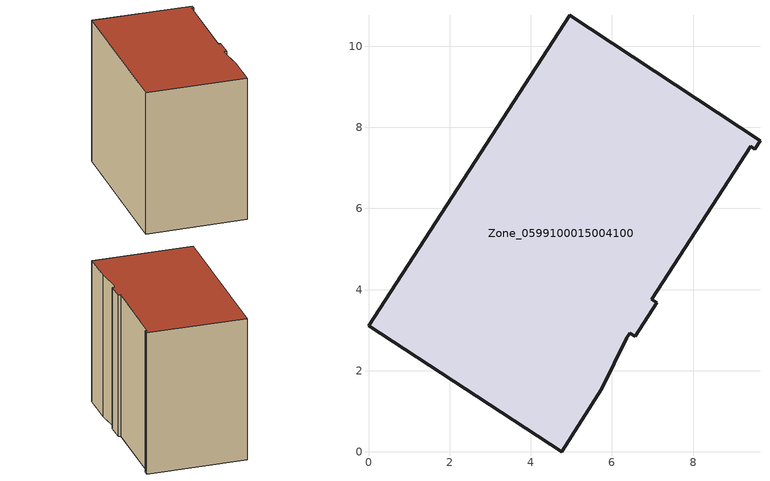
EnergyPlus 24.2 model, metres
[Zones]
Zone_0599100015004100
 floor ground (C_G): 6.36,2.81 5.75,1.56 4.76,0 0,3.11 4.96,10.77 9.65,7.67 9.51,7.46 9.42,7.53 6.98,3.76 7.1,3.68 6.58,2.85 6.44,2.93 z0.71
 wall outside (C_F): 6.44,2.93 6.58,2.85 7.1,3.68 6.98,3.76 9.42,7.53 9.51,7.46 9.65,7.67 4.96,10.77 0,3.11 4.76,0 5.75,1.56 6.36,2.81 6.44,2.93 z0.71:9.1
 roof outside (C_R): 5.75,1.56 6.36,2.81 6.44,2.93 6.58,2.85 7.1,3.68 6.98,3.76 9.42,7.53 9.51,7.46 9.65,7.67 4.96,10.77 0,3.11 4.76,0 z9.1
[BUILDING]
Pand.0599100015004100: North Axis=0; Terrain=City; Loads Convergence Tolerance Value=0.04; Temperature Convergence Tolerance Value=0.4; Solar Distribution=FullExterior; Maximum Number of Warmup Days=25; Minimum Number of Warmup Days=1
[Site:Location]
Rotterdam.The.Hague.AP_ZH_NLD Design_Conditions: Latitude=51.96; Longitude=4.45; Time Zone=1; Elevation=-4.5
[SITE:GROUNDTEMPERATURE:BUILDINGSURFACE]
18, 18, 18, 18, 18, 18, 18, 18, 18, 18, 18, 18
[MATERIAL] Thermal Absorptance=0.9; Solar Absorptance=0.7; Visible Absorptance=0.7
Name | Roughness | Thickness | Conductivity | Density | Specific Heat
G.TC.1975-1991 | MediumSmooth | 0.15 | 0.288461 | 540 | 1210
F.TC.1975-1991 | Rough | 0.3 | 0.230769 | 1920 | 840
R.TC.1975-1991 | MediumRough | 0.2 | 0.153846 | 1500 | 1000
[CONSTRUCTION]
C_G: G.TC.1975-1991
C_F: F.TC.1975-1991
C_R: R.TC.1975-1991
[ZONE]
Zone_0599100015004100: Type=1; Multiplier=1; Ceiling Height=Autocalculate; Volume=Autocalculate; Floor Area=autocalculate; Part of Total Floor Area=Yes
[ZONEINFILTRATION:DESIGNFLOWRATE]
Infil_Zone_0599100015004100: Zone or ZoneList or Space or SpaceList=Zone_0599100015004100; Schedule=AlwaysOn; Design Flow Rate Calculation Method=Flow/Area; Flow Rate per Floor Area=0.003; Constant Term Coefficient=1; Temperature Term Coefficient=0; Velocity Term Coefficient=0; Velocity Squared Term Coefficient=0
[HVACTEMPLATE:ZONE:IDEALLOADSAIRSYSTEM]
Zone_0599100015004100: Maximum Heating Supply Air Temperature=50; Minimum Cooling Supply Air Temperature=13; Maximum Heating Supply Air Humidity Ratio=0.0156; Minimum Cooling Supply Air Humidity Ratio=0.0077; Heating Limit=NoLimit; Cooling Limit=NoLimit; Dehumidification Control Type=ConstantSensibleHeatRatio; Cooling Sensible Heat Ratio=0.7; Dehumidification Setpoint=60; Humidification Control Type=None; Humidification Setpoint=30; Outdoor Air Method=None; Outdoor Air Flow Rate per Person=0.00944; Outdoor Air Flow Rate per Zone Floor Area=0; Outdoor Air Flow Rate per Zone=0; Demand Controlled Ventilation Type=None; Outdoor Air Economizer Type=NoEconomizer; Heat Recovery Type=None; Sensible Heat Recovery Effectiveness=0.7; Latent Heat Recovery Effectiveness=0.65
[ZONECONTROL:THERMOSTAT]
ThermostatControl_Zone_0599100015004100: Zone or ZoneList=Zone_0599100015004100; Control Type Schedule=DualSetpointControlType; Control 1=Thermostat_Zone_0599100015004100; Temperature Difference Between Cutout And Setpoint=0
[THERMOSTATSETPOINT:DUALSETPOINT]
Thermostat_Zone_0599100015004100: Heating Setpoint Temperature Schedule=HeatingSetpoint_Zone_0599100015004100; Cooling Setpoint Temperature Schedule=CoolingSetpoint_Zone_0599100015004100
[SCHEDULE:COMPACT]
HeatingSetpoint_Zone_0599100015004100: Through: 12/31, For: AllDays, Until: 24:00, 21
CoolingSetpoint_Zone_0599100015004100: Through: 12/31, For: AllDays, Until: 24:00, 24
DualSetpointControlType: Through: 12/31, For: AllDays, Until: 24:00, 4
AlwaysOn: Through: 12/31, For: AllDays, Until: 24:00, 1
